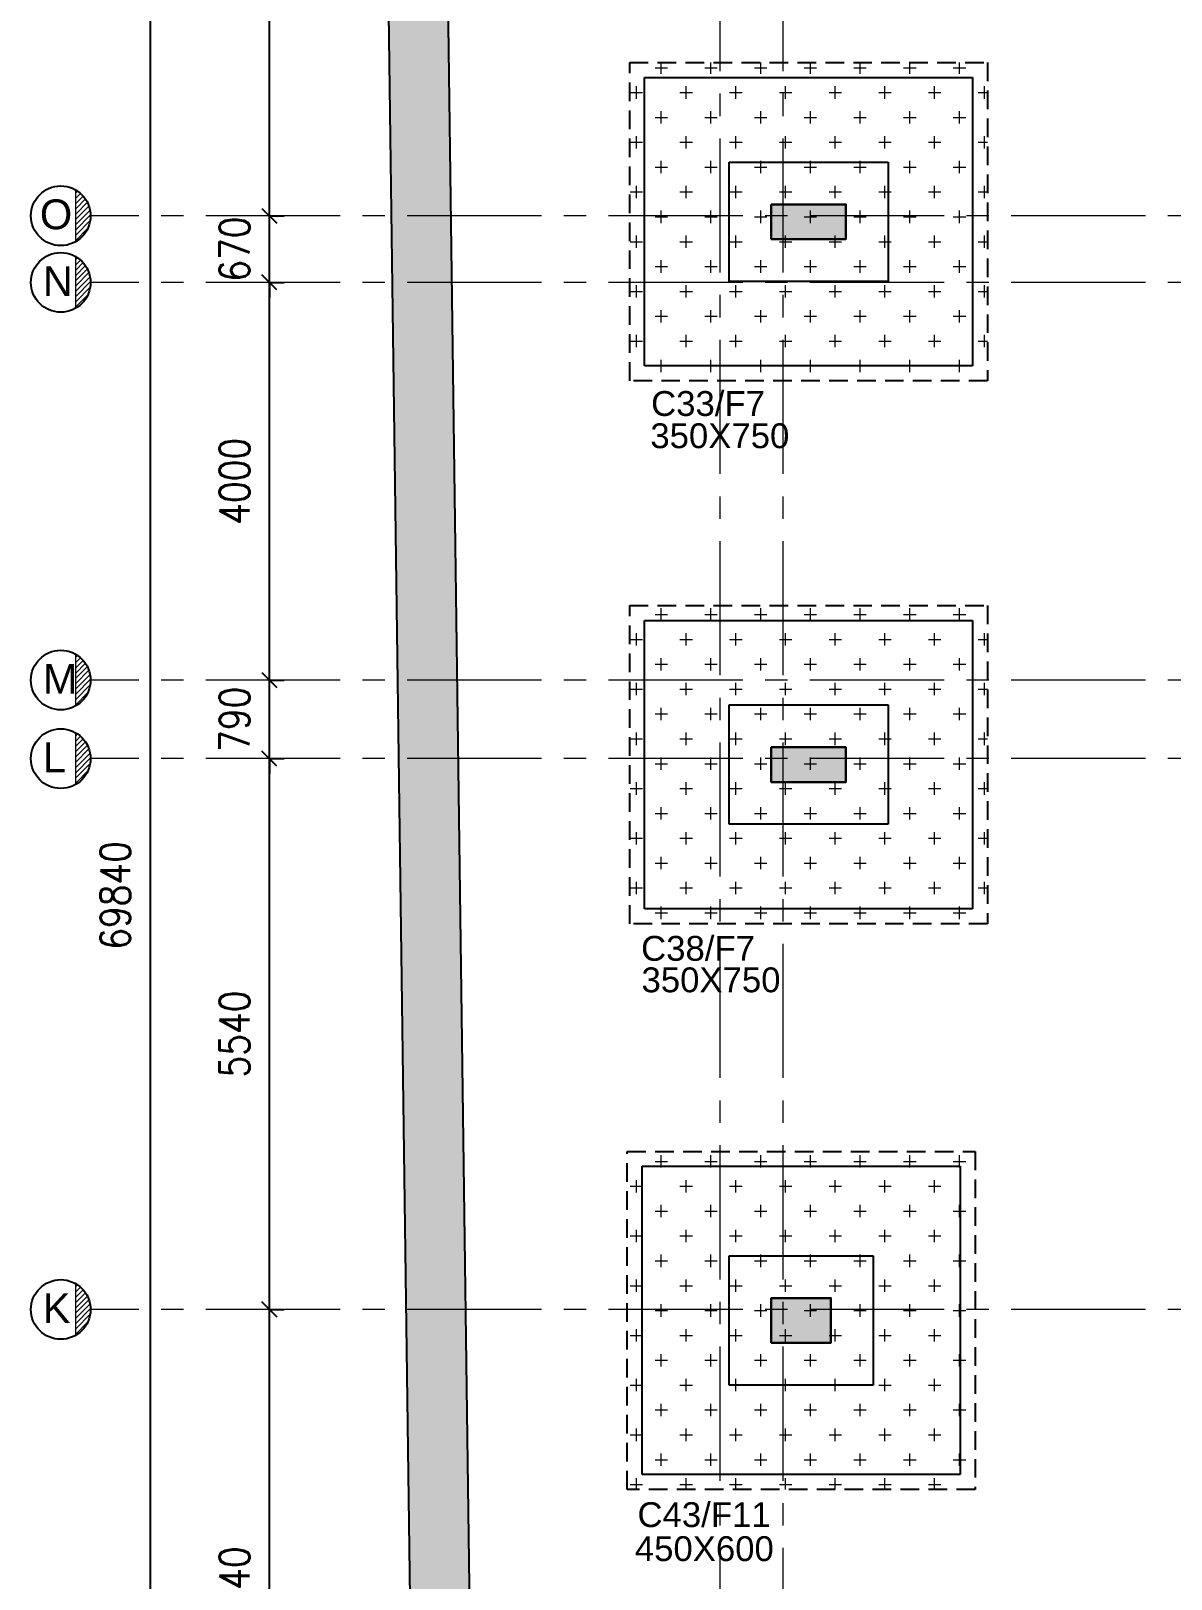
# Model space of a CAD drawing. Header units: inches. Extents: x 1472972 to 1563198, y -500444 to -382436.
# Drawn here: x 1472972 to 1484440, y -431950 to -416381 of the extents above; entities that cross this region are included whole.
import ezdxf

# ---------------------------------------------------------------- set-up
doc = ezdxf.new("R2010")
doc.units = ezdxf.units.IN
doc.header["$MEASUREMENT"] = 0
for name, pattern in [('( Hidden )', [0.375, 0.25, -0.125]), ('CONTINOUS', [0]), ('HIDDEN', [0.375, 0.25, -0.125]), ('SKY CITY 100MT BASEMENT AND HP COLUMN GRID$0$CENTER2', [1.125, 0.75, -0.125, 0.125, -0.125])]:
    doc.linetypes.add(name, pattern=pattern)
for name, color, linetype in [('CEN LINE DIM', 7, 'Continuous'), ('S- COL. UP TO BAS', 6, 'Continuous'), ('S-COL. UP TO BAS. HATCH', 6, 'Continuous'), ('S-COLUMN NO', 7, 'Continuous'), ('S-COLUMN SIZE', 12, 'Continuous'), ('S-DIAPHRAGM WALL', 1, 'Continuous'), ('S-FOOTING', 4, 'Continuous'), ('S-PCC', 7, 'HIDDEN'), ('TEXT', 7, 'Continuous')]:
    doc.layers.add(name, color=color, linetype=linetype)
doc.layers.add('HATCH', color=7, linetype='Continuous', lineweight=18)
doc.layers.add('SKY CITY 100MT BASEMENT AND HP COLUMN GRID$0$cen-line', color=8, linetype='SKY CITY 100MT BASEMENT AND HP COLUMN GRID$0$CENTER2', lineweight=0)
doc.styles.add('ARIAL', font='arial.ttf')
doc.styles.add('Dinesh', font='arial.ttf')
doc.styles.add('RS', font='romans.shx', dxfattribs={"width": 0.85})
doc.dimstyles.new('DINESH', dxfattribs={"dimtxt": 180, "dimasz": 75, "dimexe": 0.15, "dimexo": 0.2, "dimgap": 25, "dimtad": 1, "dimzin": 0, "dimdsep": 46, "dimtxsty": 'Dinesh', "dimblk": 'ARCHTICK', "dimcen": 0.09, "dimclrd": 256, "dimclre": 256, "dimclrt": 256, "dimadec": 0, "dimazin": 0, "dimtm": 1e-09, "dimtfac": 1, "dimtix": 1, "dimtmove": 1, "dimatfit": 3, "dimldrblk": 'ARCHTICK', "dimfxl": 0.2, "dimfxlon": 1, "dimtolj": 1, "dimtzin": 0, "dimlwd": -1, "dimlwe": -1, "dimarcsym": 1})

# ---------------------------------------------------------------- blocks, each defined once
blk = doc.blocks.new('_Oblique')
at = {"color": 0, "linetype": 'ByBlock', "lineweight": -2}
blk.add_line((-0.5, -0.5), (0.5, 0.5), dxfattribs=at)
blk = doc.blocks.new('*D129')
at = {"layer": 'CEN LINE DIM', "transparency": 16777216}
for p, q in [((1475370, -434930), (1475370, -429189)), ((1475370, -429239), (1475520, -429239)), ((1475370, -434880), (1475520, -434880))]:
    blk.add_line(p, q, dxfattribs=at)
at = {"layer": 'Defpoints', "color": 0, "transparency": 16777216}
for p in [(1475370, -429239), (1475370, -429239), (1475370, -434880)]:
    blk.add_point(p, dxfattribs=at)
at = {"layer": 'CEN LINE DIM', "transparency": 16777216, "xscale": 150, "yscale": 150, "zscale": 150}
for p, rotation in [((1475370, -429239), 90), ((1475370, -434880), 270)]:
    blk.add_blockref('_Oblique', p, dxfattribs=dict(at, rotation=rotation))
at = {"layer": 'CEN LINE DIM', "transparency": 16777216, "insert": (1475020, -432059), "char_height": 300, "attachment_point": 5, "rotation": 90, "style": 'RS'}
blk.add_mtext('\\A1;5640', dxfattribs=at)
blk = doc.blocks.new('_ArchTick')
at = {"color": 0, "const_width": 0.15}
blk.add_lwpolyline([(-0.5, -0.5), (0.5, 0.5)], dxfattribs=at)
blk = doc.blocks.new('*D130')
at = {"layer": 'CEN LINE DIM', "transparency": 16777216}
for p, q in [((1475370, -429289), (1475370, -423649)), ((1475370, -423699), (1475520, -423699)), ((1475370, -429239), (1475520, -429239))]:
    blk.add_line(p, q, dxfattribs=at)
at = {"layer": 'Defpoints', "color": 0, "transparency": 16777216}
for p in [(1475370, -423699), (1475370, -423699), (1475370, -429239)]:
    blk.add_point(p, dxfattribs=at)
at = {"layer": 'CEN LINE DIM', "transparency": 16777216, "xscale": 150, "yscale": 150, "zscale": 150}
for p, rotation in [((1475370, -423699), 90), ((1475370, -429239), 270)]:
    blk.add_blockref('_Oblique', p, dxfattribs=dict(at, rotation=rotation))
at = {"layer": 'CEN LINE DIM', "transparency": 16777216, "insert": (1475020, -426469), "char_height": 300, "attachment_point": 5, "rotation": 90, "style": 'RS'}
blk.add_mtext('\\A1;5540', dxfattribs=at)
blk = doc.blocks.new('*D91')
at = {"layer": 'CEN LINE DIM', "transparency": 16777216}
for p, q in [((1475370, -422909), (1475370, -422759)), ((1475370, -422909), (1475520, -422909)), ((1475370, -423699), (1475370, -422909)), ((1475370, -423699), (1475520, -423699)), ((1475370, -423699), (1475370, -423849))]:
    blk.add_line(p, q, dxfattribs=at)
at = {"layer": 'Defpoints', "color": 0, "transparency": 16777216}
for p in [(1475370, -422909), (1475370, -422909), (1475370, -423699)]:
    blk.add_point(p, dxfattribs=at)
at = {"layer": 'CEN LINE DIM', "transparency": 16777216, "xscale": 150, "yscale": 150, "zscale": 150}
for p, rotation in [((1475370, -422909), 270), ((1475370, -423699), 90)]:
    blk.add_blockref('_Oblique', p, dxfattribs=dict(at, rotation=rotation))
at = {"layer": 'CEN LINE DIM', "transparency": 16777216, "insert": (1475020, -423304), "char_height": 300, "attachment_point": 5, "rotation": 90, "style": 'RS'}
blk.add_mtext('\\A1;790', dxfattribs=at)
blk = doc.blocks.new('*D92')
at = {"layer": 'CEN LINE DIM', "transparency": 16777216}
for p, q in [((1475370, -422959), (1475370, -418860)), ((1475370, -418910), (1475520, -418910)), ((1475370, -422909), (1475520, -422909))]:
    blk.add_line(p, q, dxfattribs=at)
at = {"layer": 'Defpoints', "color": 0, "transparency": 16777216}
for p in [(1475370, -418910), (1475370, -418910), (1475370, -422909)]:
    blk.add_point(p, dxfattribs=at)
at = {"layer": 'CEN LINE DIM', "transparency": 16777216, "xscale": 150, "yscale": 150, "zscale": 150}
for p, rotation in [((1475370, -418910), 90), ((1475370, -422909), 270)]:
    blk.add_blockref('_Oblique', p, dxfattribs=dict(at, rotation=rotation))
at = {"layer": 'CEN LINE DIM', "transparency": 16777216, "insert": (1475020, -420910), "char_height": 300, "attachment_point": 5, "rotation": 90, "style": 'RS'}
blk.add_mtext('\\A1;4000', dxfattribs=at)
blk = doc.blocks.new('*D93')
at = {"layer": 'CEN LINE DIM', "transparency": 16777216}
for p, q in [((1475370, -418240), (1475370, -418090)), ((1475370, -418240), (1475520, -418240)), ((1475370, -418910), (1475370, -418240)), ((1475370, -418910), (1475520, -418910)), ((1475370, -418910), (1475370, -419060))]:
    blk.add_line(p, q, dxfattribs=at)
at = {"layer": 'Defpoints', "color": 0, "transparency": 16777216}
for p in [(1475370, -418240), (1475370, -418240), (1475370, -418910)]:
    blk.add_point(p, dxfattribs=at)
at = {"layer": 'CEN LINE DIM', "transparency": 16777216, "xscale": 150, "yscale": 150, "zscale": 150}
for p, rotation in [((1475370, -418240), 270), ((1475370, -418910), 90)]:
    blk.add_blockref('_Oblique', p, dxfattribs=dict(at, rotation=rotation))
at = {"layer": 'CEN LINE DIM', "transparency": 16777216, "insert": (1475020, -418575), "char_height": 300, "attachment_point": 5, "rotation": 90, "style": 'RS'}
blk.add_mtext('\\A1;670', dxfattribs=at)
blk = doc.blocks.new('*D94')
at = {"layer": 'CEN LINE DIM', "transparency": 16777216}
for p, q in [((1475370, -418290), (1475370, -412530)), ((1475370, -412580), (1475520, -412580)), ((1475370, -418240), (1475520, -418240))]:
    blk.add_line(p, q, dxfattribs=at)
at = {"layer": 'Defpoints', "color": 0, "transparency": 16777216}
for p in [(1475370, -412580), (1475370, -412580), (1475370, -418240)]:
    blk.add_point(p, dxfattribs=at)
at = {"layer": 'CEN LINE DIM', "transparency": 16777216, "xscale": 150, "yscale": 150, "zscale": 150}
for p, rotation in [((1475370, -412580), 90), ((1475370, -418240), 270)]:
    blk.add_blockref('_Oblique', p, dxfattribs=dict(at, rotation=rotation))
at = {"layer": 'CEN LINE DIM', "transparency": 16777216, "insert": (1475020, -415410), "char_height": 300, "attachment_point": 5, "rotation": 90, "style": 'RS'}
blk.add_mtext('\\A1;5660', dxfattribs=at)
blk = doc.blocks.new('*D119')
at = {"layer": 'CEN LINE DIM', "transparency": 16777216}
for p, q in [((1474170, -388910), (1474170, -458850)), ((1474170, -388960), (1474020, -388960)), ((1474170, -458800), (1474020, -458800))]:
    blk.add_line(p, q, dxfattribs=at)
at = {"layer": 'Defpoints', "color": 0, "transparency": 16777216}
for p in [(1477272, -388960), (1474170, -458800), (1476401, -458800)]:
    blk.add_point(p, dxfattribs=at)
at = {"layer": 'CEN LINE DIM', "transparency": 16777216, "xscale": 150, "yscale": 150, "zscale": 150}
for p, rotation in [((1474170, -388960), 90), ((1474170, -458800), 270)]:
    blk.add_blockref('_Oblique', p, dxfattribs=dict(at, rotation=rotation))
at = {"layer": 'CEN LINE DIM', "transparency": 16777216, "insert": (1473820, -425075), "char_height": 300, "attachment_point": 5, "rotation": 90, "style": 'RS'}
blk.add_mtext('\\A1;69840', dxfattribs=at)

msp = doc.modelspace()

# ---------------------------------------------------------------- hatches: boundary and pattern name
at = {"layer": 'HATCH'}
h = msp.add_hatch(dxfattribs=at)
h.set_pattern_fill('ANSI31', color=30, scale=300)
h.set_pattern_definition([(45, (-167450.97, 40429.455), (-26.5165043, 26.5165043), [])])
h.paths.add_polyline_path([(1473421.7, -417979.8), (1473421.7, -418499.4, 0.2679492), (1473571.7, -418239.6, 0.2679492)])
h = msp.add_hatch(dxfattribs=at)
h.set_pattern_fill('ANSI31', color=30, scale=300)
h.set_pattern_definition([(45, (-167450.97, 39759.455), (-26.5165043, 26.5165043), [])])
h.paths.add_polyline_path([(1473421.7, -418649.8), (1473421.7, -419169.4, 0.2679492), (1473571.7, -418909.6, 0.2679492)])
h = msp.add_hatch(dxfattribs=at)
h.set_pattern_fill('ANSI31', color=30, scale=300)
h.set_pattern_definition([(45, (-167450.97, 35759.645), (-26.5165043, 26.5165043), [])])
h.paths.add_polyline_path([(1473421.7, -422649.6), (1473421.7, -423169.2, 0.2679492), (1473571.7, -422909.4, 0.2679492)])
h = msp.add_hatch(dxfattribs=at)
h.set_pattern_fill('ANSI31', color=30, scale=300)
h.set_pattern_definition([(45, (-167450.97, 34969.645), (-26.5165043, 26.5165043), [])])
h.paths.add_polyline_path([(1473421.7, -423439.6), (1473421.7, -423959.2, 0.2679492), (1473571.7, -423699.4, 0.2679492)])
h = msp.add_hatch(dxfattribs=at)
h.set_pattern_fill('ANSI31', color=30, scale=300)
h.set_pattern_definition([(45, (-167450.97, 29429.645), (-26.5165043, 26.5165043), [])])
h.paths.add_polyline_path([(1473421.7, -428979.6), (1473421.7, -429499.2, 0.2679492), (1473571.7, -429239.4, 0.2679492)])
at = {"layer": 'S-COL. UP TO BAS. HATCH'}
h = msp.add_hatch(color=6, dxfattribs=at)
h.dxf.hatch_style = 1
h.paths.add_polyline_path([(1480419.4, -418124.6), (1480419.4, -418474.6), (1481169.4, -418474.6), (1481169.4, -418124.6)])
h = msp.add_hatch(color=6, dxfattribs=at)
h.dxf.hatch_style = 1
h.paths.add_polyline_path([(1480419.4, -423584.4), (1480419.4, -423934.4), (1481169.4, -423934.4), (1481169.4, -423584.4)])
h = msp.add_hatch(color=6, dxfattribs=at)
h.dxf.hatch_style = 1
h.paths.add_polyline_path([(1480419.4, -429574.4), (1480419.4, -429124.4), (1481019.4, -429124.4), (1481019.4, -429574.4)])
at = {"layer": 'S-DIAPHRAGM WALL', "true_color": 0x828282}
h = msp.add_hatch(color=8, dxfattribs=at)
h.dxf.hatch_style = 1
h.paths.add_polyline_path([(1476764.5, -386180.6), (1477769.1, -460913.6), (1517028.6, -460913.6), (1517028.6, -420907.7), (1519026.1, -420907.7), (1519026.1, -386180.6)], flags=16)
h.paths.add_polyline_path([(1476156.4, -385580.6), (1477177.1, -461513.6), (1517628.6, -461513.6), (1517628.6, -421507.7), (1519626.1, -421507.7), (1519626.1, -385580.6)])

# ---------------------------------------------------------------- linework, layer by layer
at = {"layer": 'HATCH', "color": 8, "linetype": 'Continuous'}
for p, q in [((1479250, -416750), (1479375, -416750)), ((1479312.5, -416812.5), (1479312.5, -416699.6)), ((1479750, -416750), (1479875, -416750)), ((1479812.5, -416812.5), (1479812.5, -416699.6)), ((1480250, -416750), (1480375, -416750)), ((1480312.5, -416812.5), (1480312.5, -416699.6)), ((1480750, -416750), (1480875, -416750)), ((1480812.5, -416812.5), (1480812.5, -416699.6)), ((1481250, -416750), (1481375, -416750)), ((1481312.5, -416812.5), (1481312.5, -416699.6)), ((1481750, -416750), (1481875, -416750)), ((1481812.5, -416812.5), (1481812.5, -416699.6)), ((1482250, -416750), (1482375, -416750)), ((1482312.5, -416812.5), (1482312.5, -416699.6)), ((1479062.5, -417062.5), (1479062.5, -416937.5)), ((1479562.5, -417062.5), (1479562.5, -416937.5)), ((1480062.5, -417062.5), (1480062.5, -416937.5)), ((1480562.5, -417062.5), (1480562.5, -416937.5)), ((1481062.5, -417062.5), (1481062.5, -416937.5)), ((1481562.5, -417062.5), (1481562.5, -416937.5)), ((1482062.5, -417062.5), (1482062.5, -416937.5)), ((1482562.5, -417062.5), (1482562.5, -416937.5)), ((1479000, -417000), (1479125, -417000)), ((1479500, -417000), (1479625, -417000)), ((1480000, -417000), (1480125, -417000)), ((1480500, -417000), (1480625, -417000)), ((1481000, -417000), (1481125, -417000)), ((1481500, -417000), (1481625, -417000)), ((1482000, -417000), (1482125, -417000)), ((1482500, -417000), (1482594.4, -417000)), ((1479250, -417250), (1479375, -417250)), ((1479312.5, -417312.5), (1479312.5, -417187.5)), ((1479750, -417250), (1479875, -417250)), ((1479812.5, -417312.5), (1479812.5, -417187.5)), ((1480250, -417250), (1480375, -417250)), ((1480312.5, -417312.5), (1480312.5, -417187.5)), ((1480750, -417250), (1480875, -417250)), ((1480812.5, -417312.5), (1480812.5, -417187.5)), ((1481250, -417250), (1481375, -417250)), ((1481312.5, -417312.5), (1481312.5, -417187.5)), ((1481750, -417250), (1481875, -417250)), ((1481812.5, -417312.5), (1481812.5, -417187.5)), ((1482250, -417250), (1482375, -417250)), ((1482312.5, -417312.5), (1482312.5, -417187.5)), ((1479000, -417500), (1479125, -417500)), ((1479062.5, -417562.5), (1479062.5, -417437.5)), ((1479500, -417500), (1479625, -417500)), ((1479562.5, -417562.5), (1479562.5, -417437.5)), ((1480000, -417500), (1480125, -417500)), ((1480062.5, -417562.5), (1480062.5, -417437.5)), ((1480500, -417500), (1480625, -417500)), ((1480562.5, -417562.5), (1480562.5, -417437.5)), ((1481000, -417500), (1481125, -417500)), ((1481062.5, -417562.5), (1481062.5, -417437.5)), ((1481500, -417500), (1481625, -417500)), ((1481562.5, -417562.5), (1481562.5, -417437.5)), ((1482000, -417500), (1482125, -417500)), ((1482062.5, -417562.5), (1482062.5, -417437.5)), ((1482500, -417500), (1482594.4, -417500)), ((1482562.5, -417562.5), (1482562.5, -417437.5)), ((1479312.5, -417812.5), (1479312.5, -417687.5)), ((1479812.5, -417812.5), (1479812.5, -417687.5)), ((1480312.5, -417812.5), (1480312.5, -417687.5)), ((1480812.5, -417812.5), (1480812.5, -417687.5)), ((1481312.5, -417812.5), (1481312.5, -417687.5)), ((1481812.5, -417812.5), (1481812.5, -417687.5)), ((1482312.5, -417812.5), (1482312.5, -417687.5)), ((1479250, -417750), (1479375, -417750)), ((1479750, -417750), (1479875, -417750)), ((1480250, -417750), (1480375, -417750)), ((1480750, -417750), (1480875, -417750)), ((1481250, -417750), (1481375, -417750)), ((1481750, -417750), (1481875, -417750)), ((1482250, -417750), (1482375, -417750)), ((1479000, -418000), (1479125, -418000)), ((1479062.5, -418062.5), (1479062.5, -417937.5)), ((1479500, -418000), (1479625, -418000)), ((1479562.5, -418062.5), (1479562.5, -417937.5)), ((1480000, -418000), (1480125, -418000)), ((1480062.5, -418062.5), (1480062.5, -417937.5)), ((1480500, -418000), (1480625, -418000)), ((1480562.5, -418062.5), (1480562.5, -417937.5)), ((1481000, -418000), (1481125, -418000)), ((1481062.5, -418062.5), (1481062.5, -417937.5)), ((1481500, -418000), (1481625, -418000)), ((1481562.5, -418062.5), (1481562.5, -417937.5)), ((1482000, -418000), (1482125, -418000)), ((1482062.5, -418062.5), (1482062.5, -417937.5)), ((1482500, -418000), (1482594.4, -418000)), ((1482562.5, -418062.5), (1482562.5, -417937.5)), ((1479312.5, -418312.5), (1479312.5, -418187.5)), ((1479812.5, -418312.5), (1479812.5, -418187.5)), ((1480312.5, -418312.5), (1480312.5, -418187.5)), ((1480812.5, -418312.5), (1480812.5, -418187.5)), ((1481312.5, -418312.5), (1481312.5, -418187.5)), ((1481812.5, -418312.5), (1481812.5, -418187.5)), ((1482312.5, -418312.5), (1482312.5, -418187.5)), ((1479250, -418250), (1479375, -418250)), ((1479750, -418250), (1479875, -418250)), ((1480250, -418250), (1480375, -418250)), ((1480750, -418250), (1480875, -418250)), ((1481250, -418250), (1481375, -418250)), ((1481750, -418250), (1481875, -418250)), ((1482250, -418250), (1482375, -418250)), ((1479000, -418500), (1479125, -418500)), ((1479062.5, -418562.5), (1479062.5, -418437.5)), ((1479500, -418500), (1479625, -418500)), ((1479562.5, -418562.5), (1479562.5, -418437.5)), ((1480000, -418500), (1480125, -418500)), ((1480062.5, -418562.5), (1480062.5, -418437.5)), ((1480500, -418500), (1480625, -418500)), ((1480562.5, -418562.5), (1480562.5, -418437.5)), ((1481000, -418500), (1481125, -418500)), ((1481062.5, -418562.5), (1481062.5, -418437.5)), ((1481500, -418500), (1481625, -418500)), ((1481562.5, -418562.5), (1481562.5, -418437.5)), ((1482000, -418500), (1482125, -418500)), ((1482062.5, -418562.5), (1482062.5, -418437.5)), ((1482500, -418500), (1482594.4, -418500)), ((1482562.5, -418562.5), (1482562.5, -418437.5)), ((1479250, -418750), (1479375, -418750)), ((1479312.5, -418812.5), (1479312.5, -418687.5)), ((1479750, -418750), (1479875, -418750)), ((1479812.5, -418812.5), (1479812.5, -418687.5)), ((1480250, -418750), (1480375, -418750)), ((1480312.5, -418812.5), (1480312.5, -418687.5)), ((1480750, -418750), (1480875, -418750)), ((1480812.5, -418812.5), (1480812.5, -418687.5)), ((1481250, -418750), (1481375, -418750)), ((1481312.5, -418812.5), (1481312.5, -418687.5)), ((1481750, -418750), (1481875, -418750)), ((1481812.5, -418812.5), (1481812.5, -418687.5)), ((1482250, -418750), (1482375, -418750)), ((1482312.5, -418812.5), (1482312.5, -418687.5)), ((1479062.5, -419062.5), (1479062.5, -418937.5)), ((1479562.5, -419062.5), (1479562.5, -418937.5)), ((1480062.5, -419062.5), (1480062.5, -418937.5)), ((1480562.5, -419062.5), (1480562.5, -418937.5)), ((1481062.5, -419062.5), (1481062.5, -418937.5)), ((1481562.5, -419062.5), (1481562.5, -418937.5)), ((1482062.5, -419062.5), (1482062.5, -418937.5)), ((1482562.5, -419062.5), (1482562.5, -418937.5)), ((1479000, -419000), (1479125, -419000)), ((1479500, -419000), (1479625, -419000)), ((1480000, -419000), (1480125, -419000)), ((1480500, -419000), (1480625, -419000)), ((1481000, -419000), (1481125, -419000)), ((1481500, -419000), (1481625, -419000)), ((1482000, -419000), (1482125, -419000)), ((1482500, -419000), (1482594.4, -419000)), ((1479250, -419250), (1479375, -419250)), ((1479312.5, -419312.5), (1479312.5, -419187.5)), ((1479750, -419250), (1479875, -419250)), ((1479812.5, -419312.5), (1479812.5, -419187.5)), ((1480250, -419250), (1480375, -419250)), ((1480312.5, -419312.5), (1480312.5, -419187.5)), ((1480750, -419250), (1480875, -419250)), ((1480812.5, -419312.5), (1480812.5, -419187.5)), ((1481250, -419250), (1481375, -419250)), ((1481312.5, -419312.5), (1481312.5, -419187.5)), ((1481750, -419250), (1481875, -419250)), ((1481812.5, -419312.5), (1481812.5, -419187.5)), ((1482250, -419250), (1482375, -419250)), ((1482312.5, -419312.5), (1482312.5, -419187.5)), ((1479062.5, -419562.5), (1479062.5, -419437.5)), ((1479562.5, -419562.5), (1479562.5, -419437.5)), ((1480062.5, -419562.5), (1480062.5, -419437.5)), ((1480562.5, -419562.5), (1480562.5, -419437.5)), ((1481062.5, -419562.5), (1481062.5, -419437.5)), ((1481562.5, -419562.5), (1481562.5, -419437.5)), ((1482062.5, -419562.5), (1482062.5, -419437.5)), ((1482562.5, -419562.5), (1482562.5, -419437.5)), ((1479000, -419500), (1479125, -419500)), ((1479500, -419500), (1479625, -419500)), ((1480000, -419500), (1480125, -419500)), ((1480500, -419500), (1480625, -419500)), ((1481000, -419500), (1481125, -419500)), ((1481500, -419500), (1481625, -419500)), ((1482000, -419500), (1482125, -419500)), ((1482500, -419500), (1482594.4, -419500)), ((1479250, -419750), (1479375, -419750)), ((1479312.5, -419812.5), (1479312.5, -419687.5)), ((1479750, -419750), (1479875, -419750)), ((1479812.5, -419812.5), (1479812.5, -419687.5)), ((1480250, -419750), (1480375, -419750)), ((1480312.5, -419812.5), (1480312.5, -419687.5)), ((1480750, -419750), (1480875, -419750)), ((1480812.5, -419812.5), (1480812.5, -419687.5)), ((1481250, -419750), (1481375, -419750)), ((1481312.5, -419812.5), (1481312.5, -419687.5)), ((1481750, -419750), (1481875, -419750)), ((1481812.5, -419812.5), (1481812.5, -419687.5)), ((1482250, -419750), (1482375, -419750)), ((1482312.5, -419812.5), (1482312.5, -419687.5)), ((1479312.5, -422312.5), (1479312.5, -422187.5)), ((1479812.5, -422312.5), (1479812.5, -422187.5)), ((1480312.5, -422312.5), (1480312.5, -422187.5)), ((1480812.5, -422312.5), (1480812.5, -422187.5)), ((1481312.5, -422312.5), (1481312.5, -422187.5)), ((1481812.5, -422312.5), (1481812.5, -422187.5)), ((1482312.5, -422312.5), (1482312.5, -422187.5)), ((1479250, -422250), (1479375, -422250)), ((1479750, -422250), (1479875, -422250)), ((1480250, -422250), (1480375, -422250)), ((1480750, -422250), (1480875, -422250)), ((1481250, -422250), (1481375, -422250)), ((1481750, -422250), (1481875, -422250)), ((1482250, -422250), (1482375, -422250)), ((1479000, -422500), (1479125, -422500)), ((1479062.5, -422562.5), (1479062.5, -422437.5)), ((1479500, -422500), (1479625, -422500)), ((1479562.5, -422562.5), (1479562.5, -422437.5)), ((1480000, -422500), (1480125, -422500)), ((1480062.5, -422562.5), (1480062.5, -422437.5)), ((1480500, -422500), (1480625, -422500)), ((1480562.5, -422562.5), (1480562.5, -422437.5)), ((1481000, -422500), (1481125, -422500)), ((1481062.5, -422562.5), (1481062.5, -422437.5)), ((1481500, -422500), (1481625, -422500)), ((1481562.5, -422562.5), (1481562.5, -422437.5)), ((1482000, -422500), (1482125, -422500)), ((1482062.5, -422562.5), (1482062.5, -422437.5)), ((1482500, -422500), (1482594.4, -422500)), ((1482562.5, -422562.5), (1482562.5, -422437.5)), ((1479312.5, -422812.5), (1479312.5, -422687.5)), ((1479812.5, -422812.5), (1479812.5, -422687.5)), ((1480312.5, -422812.5), (1480312.5, -422687.5)), ((1480812.5, -422812.5), (1480812.5, -422687.5)), ((1481312.5, -422812.5), (1481312.5, -422687.5)), ((1481812.5, -422812.5), (1481812.5, -422687.5)), ((1482312.5, -422812.5), (1482312.5, -422687.5)), ((1479250, -422750), (1479375, -422750)), ((1479750, -422750), (1479875, -422750)), ((1480250, -422750), (1480375, -422750)), ((1480750, -422750), (1480875, -422750)), ((1481250, -422750), (1481375, -422750)), ((1481750, -422750), (1481875, -422750)), ((1482250, -422750), (1482375, -422750)), ((1479000, -423000), (1479125, -423000)), ((1479062.5, -423062.5), (1479062.5, -422937.5)), ((1479500, -423000), (1479625, -423000)), ((1479562.5, -423062.5), (1479562.5, -422937.5)), ((1480000, -423000), (1480125, -423000)), ((1480062.5, -423062.5), (1480062.5, -422937.5)), ((1480500, -423000), (1480625, -423000)), ((1480562.5, -423062.5), (1480562.5, -422937.5)), ((1481000, -423000), (1481125, -423000)), ((1481062.5, -423062.5), (1481062.5, -422937.5)), ((1481500, -423000), (1481625, -423000)), ((1481562.5, -423062.5), (1481562.5, -422937.5)), ((1482000, -423000), (1482125, -423000)), ((1482062.5, -423062.5), (1482062.5, -422937.5)), ((1482500, -423000), (1482594.4, -423000)), ((1482562.5, -423062.5), (1482562.5, -422937.5)), ((1479250, -423250), (1479375, -423250)), ((1479312.5, -423312.5), (1479312.5, -423187.5)), ((1479750, -423250), (1479875, -423250)), ((1479812.5, -423312.5), (1479812.5, -423187.5)), ((1480250, -423250), (1480375, -423250)), ((1480312.5, -423312.5), (1480312.5, -423187.5)), ((1480750, -423250), (1480875, -423250)), ((1480812.5, -423312.5), (1480812.5, -423187.5)), ((1481250, -423250), (1481375, -423250)), ((1481312.5, -423312.5), (1481312.5, -423187.5)), ((1481750, -423250), (1481875, -423250)), ((1481812.5, -423312.5), (1481812.5, -423187.5)), ((1482250, -423250), (1482375, -423250)), ((1482312.5, -423312.5), (1482312.5, -423187.5)), ((1479062.5, -423562.5), (1479062.5, -423437.5)), ((1479562.5, -423562.5), (1479562.5, -423437.5)), ((1480062.5, -423562.5), (1480062.5, -423437.5)), ((1480562.5, -423562.5), (1480562.5, -423437.5)), ((1481062.5, -423562.5), (1481062.5, -423437.5)), ((1481562.5, -423562.5), (1481562.5, -423437.5)), ((1482062.5, -423562.5), (1482062.5, -423437.5)), ((1482562.5, -423562.5), (1482562.5, -423437.5)), ((1479000, -423500), (1479125, -423500)), ((1479500, -423500), (1479625, -423500)), ((1480000, -423500), (1480125, -423500)), ((1480500, -423500), (1480625, -423500)), ((1481000, -423500), (1481125, -423500)), ((1481500, -423500), (1481625, -423500)), ((1482000, -423500), (1482125, -423500)), ((1482500, -423500), (1482594.4, -423500)), ((1479250, -423750), (1479375, -423750)), ((1479312.5, -423812.5), (1479312.5, -423687.5)), ((1479750, -423750), (1479875, -423750)), ((1479812.5, -423812.5), (1479812.5, -423687.5)), ((1480250, -423750), (1480375, -423750)), ((1480312.5, -423812.5), (1480312.5, -423687.5)), ((1480750, -423750), (1480875, -423750)), ((1480812.5, -423812.5), (1480812.5, -423687.5)), ((1481250, -423750), (1481375, -423750)), ((1481312.5, -423812.5), (1481312.5, -423687.5)), ((1481750, -423750), (1481875, -423750)), ((1481812.5, -423812.5), (1481812.5, -423687.5)), ((1482250, -423750), (1482375, -423750)), ((1482312.5, -423812.5), (1482312.5, -423687.5)), ((1479062.5, -424062.5), (1479062.5, -423937.5)), ((1479562.5, -424062.5), (1479562.5, -423937.5)), ((1480062.5, -424062.5), (1480062.5, -423937.5)), ((1480562.5, -424062.5), (1480562.5, -423937.5)), ((1481062.5, -424062.5), (1481062.5, -423937.5)), ((1481562.5, -424062.5), (1481562.5, -423937.5)), ((1482062.5, -424062.5), (1482062.5, -423937.5)), ((1482562.5, -424062.5), (1482562.5, -423937.5)), ((1479000, -424000), (1479125, -424000)), ((1479500, -424000), (1479625, -424000)), ((1480000, -424000), (1480125, -424000)), ((1480500, -424000), (1480625, -424000)), ((1481000, -424000), (1481125, -424000)), ((1481500, -424000), (1481625, -424000)), ((1482000, -424000), (1482125, -424000)), ((1482500, -424000), (1482594.4, -424000)), ((1479250, -424250), (1479375, -424250)), ((1479312.5, -424312.5), (1479312.5, -424187.5)), ((1479750, -424250), (1479875, -424250)), ((1479812.5, -424312.5), (1479812.5, -424187.5)), ((1480250, -424250), (1480375, -424250)), ((1480312.5, -424312.5), (1480312.5, -424187.5)), ((1480750, -424250), (1480875, -424250)), ((1480812.5, -424312.5), (1480812.5, -424187.5)), ((1481250, -424250), (1481375, -424250)), ((1481312.5, -424312.5), (1481312.5, -424187.5)), ((1481750, -424250), (1481875, -424250)), ((1481812.5, -424312.5), (1481812.5, -424187.5)), ((1482250, -424250), (1482375, -424250)), ((1482312.5, -424312.5), (1482312.5, -424187.5)), ((1479000, -424500), (1479125, -424500)), ((1479062.5, -424562.5), (1479062.5, -424437.5)), ((1479500, -424500), (1479625, -424500)), ((1479562.5, -424562.5), (1479562.5, -424437.5)), ((1480000, -424500), (1480125, -424500)), ((1480062.5, -424562.5), (1480062.5, -424437.5)), ((1480500, -424500), (1480625, -424500)), ((1480562.5, -424562.5), (1480562.5, -424437.5)), ((1481000, -424500), (1481125, -424500)), ((1481062.5, -424562.5), (1481062.5, -424437.5)), ((1481500, -424500), (1481625, -424500)), ((1481562.5, -424562.5), (1481562.5, -424437.5)), ((1482000, -424500), (1482125, -424500)), ((1482062.5, -424562.5), (1482062.5, -424437.5)), ((1482500, -424500), (1482594.4, -424500)), ((1482562.5, -424562.5), (1482562.5, -424437.5)), ((1479312.5, -424812.5), (1479312.5, -424687.5)), ((1479812.5, -424812.5), (1479812.5, -424687.5)), ((1480312.5, -424812.5), (1480312.5, -424687.5)), ((1480812.5, -424812.5), (1480812.5, -424687.5)), ((1481312.5, -424812.5), (1481312.5, -424687.5)), ((1481812.5, -424812.5), (1481812.5, -424687.5)), ((1482312.5, -424812.5), (1482312.5, -424687.5)), ((1479250, -424750), (1479375, -424750)), ((1479750, -424750), (1479875, -424750)), ((1480250, -424750), (1480375, -424750)), ((1480750, -424750), (1480875, -424750)), ((1481250, -424750), (1481375, -424750)), ((1481750, -424750), (1481875, -424750)), ((1482250, -424750), (1482375, -424750)), ((1479000, -425000), (1479125, -425000)), ((1479062.5, -425062.5), (1479062.5, -424937.5)), ((1479500, -425000), (1479625, -425000)), ((1479562.5, -425062.5), (1479562.5, -424937.5)), ((1480000, -425000), (1480125, -425000)), ((1480062.5, -425062.5), (1480062.5, -424937.5)), ((1480500, -425000), (1480625, -425000)), ((1480562.5, -425062.5), (1480562.5, -424937.5)), ((1481000, -425000), (1481125, -425000)), ((1481062.5, -425062.5), (1481062.5, -424937.5)), ((1481500, -425000), (1481625, -425000)), ((1481562.5, -425062.5), (1481562.5, -424937.5)), ((1482000, -425000), (1482125, -425000)), ((1482062.5, -425062.5), (1482062.5, -424937.5)), ((1482500, -425000), (1482594.4, -425000)), ((1482562.5, -425062.5), (1482562.5, -424937.5)), ((1479312.5, -425312.5), (1479312.5, -425187.5)), ((1479812.5, -425312.5), (1479812.5, -425187.5)), ((1480312.5, -425312.5), (1480312.5, -425187.5)), ((1480812.5, -425312.5), (1480812.5, -425187.5)), ((1481312.5, -425312.5), (1481312.5, -425187.5)), ((1481812.5, -425312.5), (1481812.5, -425187.5)), ((1482312.5, -425312.5), (1482312.5, -425187.5)), ((1479250, -425250), (1479375, -425250)), ((1479750, -425250), (1479875, -425250)), ((1480250, -425250), (1480375, -425250)), ((1480750, -425250), (1480875, -425250)), ((1481250, -425250), (1481375, -425250)), ((1481750, -425250), (1481875, -425250)), ((1482250, -425250), (1482375, -425250)), ((1479312.5, -427812.5), (1479312.5, -427687.5)), ((1479812.5, -427812.5), (1479812.5, -427687.5)), ((1480312.5, -427812.5), (1480312.5, -427687.5)), ((1480812.5, -427812.5), (1480812.5, -427687.5)), ((1481312.5, -427812.5), (1481312.5, -427687.5)), ((1481812.5, -427812.5), (1481812.5, -427687.5)), ((1482312.5, -427812.5), (1482312.5, -427687.5)), ((1479250, -427750), (1479375, -427750)), ((1479750, -427750), (1479875, -427750)), ((1480250, -427750), (1480375, -427750)), ((1480750, -427750), (1480875, -427750)), ((1481250, -427750), (1481375, -427750)), ((1481750, -427750), (1481875, -427750)), ((1482250, -427750), (1482375, -427750)), ((1479000, -428000), (1479125, -428000)), ((1479062.5, -428062.5), (1479062.5, -427937.5)), ((1479500, -428000), (1479625, -428000)), ((1479562.5, -428062.5), (1479562.5, -427937.5)), ((1480000, -428000), (1480125, -428000)), ((1480062.5, -428062.5), (1480062.5, -427937.5)), ((1480500, -428000), (1480625, -428000)), ((1480562.5, -428062.5), (1480562.5, -427937.5)), ((1481000, -428000), (1481125, -428000)), ((1481062.5, -428062.5), (1481062.5, -427937.5)), ((1481500, -428000), (1481625, -428000)), ((1481562.5, -428062.5), (1481562.5, -427937.5)), ((1482000, -428000), (1482125, -428000)), ((1482062.5, -428062.5), (1482062.5, -427937.5)), ((1479250, -428250), (1479375, -428250)), ((1479312.5, -428312.5), (1479312.5, -428187.5)), ((1479750, -428250), (1479875, -428250)), ((1479812.5, -428312.5), (1479812.5, -428187.5)), ((1480250, -428250), (1480375, -428250)), ((1480312.5, -428312.5), (1480312.5, -428187.5)), ((1480750, -428250), (1480875, -428250)), ((1480812.5, -428312.5), (1480812.5, -428187.5)), ((1481250, -428250), (1481375, -428250)), ((1481312.5, -428312.5), (1481312.5, -428187.5)), ((1481750, -428250), (1481875, -428250)), ((1481812.5, -428312.5), (1481812.5, -428187.5)), ((1482250, -428250), (1482375, -428250)), ((1482312.5, -428312.5), (1482312.5, -428187.5)), ((1479062.5, -428562.5), (1479062.5, -428437.5)), ((1479562.5, -428562.5), (1479562.5, -428437.5)), ((1480062.5, -428562.5), (1480062.5, -428437.5)), ((1480562.5, -428562.5), (1480562.5, -428437.5)), ((1481062.5, -428562.5), (1481062.5, -428437.5)), ((1481562.5, -428562.5), (1481562.5, -428437.5)), ((1482062.5, -428562.5), (1482062.5, -428437.5)), ((1479000, -428500), (1479125, -428500)), ((1479500, -428500), (1479625, -428500)), ((1480000, -428500), (1480125, -428500)), ((1480500, -428500), (1480625, -428500)), ((1481000, -428500), (1481125, -428500)), ((1481500, -428500), (1481625, -428500)), ((1482000, -428500), (1482125, -428500)), ((1479250, -428750), (1479375, -428750)), ((1479312.5, -428812.5), (1479312.5, -428687.5)), ((1479750, -428750), (1479875, -428750)), ((1479812.5, -428812.5), (1479812.5, -428687.5)), ((1480250, -428750), (1480375, -428750)), ((1480312.5, -428812.5), (1480312.5, -428687.5)), ((1480750, -428750), (1480875, -428750)), ((1480812.5, -428812.5), (1480812.5, -428687.5)), ((1481250, -428750), (1481375, -428750)), ((1481312.5, -428812.5), (1481312.5, -428687.5)), ((1481750, -428750), (1481875, -428750)), ((1481812.5, -428812.5), (1481812.5, -428687.5)), ((1482250, -428750), (1482375, -428750)), ((1482312.5, -428812.5), (1482312.5, -428687.5)), ((1479062.5, -429062.5), (1479062.5, -428937.5)), ((1479562.5, -429062.5), (1479562.5, -428937.5)), ((1480062.5, -429062.5), (1480062.5, -428937.5)), ((1480562.5, -429062.5), (1480562.5, -428937.5)), ((1481062.5, -429062.5), (1481062.5, -428937.5)), ((1481562.5, -429062.5), (1481562.5, -428937.5)), ((1482062.5, -429062.5), (1482062.5, -428937.5)), ((1479000, -429000), (1479125, -429000)), ((1479500, -429000), (1479625, -429000)), ((1480000, -429000), (1480125, -429000)), ((1480500, -429000), (1480625, -429000)), ((1481000, -429000), (1481125, -429000)), ((1481500, -429000), (1481625, -429000)), ((1482000, -429000), (1482125, -429000)), ((1479250, -429250), (1479375, -429250)), ((1479312.5, -429312.5), (1479312.5, -429187.5)), ((1479750, -429250), (1479875, -429250)), ((1479812.5, -429312.5), (1479812.5, -429187.5)), ((1480250, -429250), (1480375, -429250)), ((1480312.5, -429312.5), (1480312.5, -429187.5)), ((1480750, -429250), (1480875, -429250)), ((1480812.5, -429312.5), (1480812.5, -429187.5)), ((1481250, -429250), (1481375, -429250)), ((1481312.5, -429312.5), (1481312.5, -429187.5)), ((1481750, -429250), (1481875, -429250)), ((1481812.5, -429312.5), (1481812.5, -429187.5)), ((1482250, -429250), (1482375, -429250)), ((1482312.5, -429312.5), (1482312.5, -429187.5)), ((1479000, -429500), (1479125, -429500)), ((1479062.5, -429562.5), (1479062.5, -429437.5)), ((1479500, -429500), (1479625, -429500)), ((1479562.5, -429562.5), (1479562.5, -429437.5)), ((1480000, -429500), (1480125, -429500)), ((1480062.5, -429562.5), (1480062.5, -429437.5)), ((1480500, -429500), (1480625, -429500)), ((1480562.5, -429562.5), (1480562.5, -429437.5)), ((1481000, -429500), (1481125, -429500)), ((1481062.5, -429562.5), (1481062.5, -429437.5)), ((1481500, -429500), (1481625, -429500)), ((1481562.5, -429562.5), (1481562.5, -429437.5)), ((1482000, -429500), (1482125, -429500)), ((1482062.5, -429562.5), (1482062.5, -429437.5)), ((1479312.5, -429812.5), (1479312.5, -429687.5)), ((1479812.5, -429812.5), (1479812.5, -429687.5)), ((1480312.5, -429812.5), (1480312.5, -429687.5)), ((1480812.5, -429812.5), (1480812.5, -429687.5)), ((1481312.5, -429812.5), (1481312.5, -429687.5)), ((1481812.5, -429812.5), (1481812.5, -429687.5)), ((1482312.5, -429812.5), (1482312.5, -429687.5)), ((1479250, -429750), (1479375, -429750)), ((1479750, -429750), (1479875, -429750)), ((1480250, -429750), (1480375, -429750)), ((1480750, -429750), (1480875, -429750)), ((1481250, -429750), (1481375, -429750)), ((1481750, -429750), (1481875, -429750)), ((1482250, -429750), (1482375, -429750)), ((1479000, -430000), (1479125, -430000)), ((1479062.5, -430062.5), (1479062.5, -429937.5)), ((1479500, -430000), (1479625, -430000)), ((1479562.5, -430062.5), (1479562.5, -429937.5)), ((1480000, -430000), (1480125, -430000)), ((1480062.5, -430062.5), (1480062.5, -429937.5)), ((1480500, -430000), (1480625, -430000)), ((1480562.5, -430062.5), (1480562.5, -429937.5)), ((1481000, -430000), (1481125, -430000)), ((1481062.5, -430062.5), (1481062.5, -429937.5)), ((1481500, -430000), (1481625, -430000)), ((1481562.5, -430062.5), (1481562.5, -429937.5)), ((1482000, -430000), (1482125, -430000)), ((1482062.5, -430062.5), (1482062.5, -429937.5)), ((1479250, -430250), (1479375, -430250)), ((1479312.5, -430312.5), (1479312.5, -430187.5)), ((1479750, -430250), (1479875, -430250)), ((1479812.5, -430312.5), (1479812.5, -430187.5)), ((1480250, -430250), (1480375, -430250)), ((1480312.5, -430312.5), (1480312.5, -430187.5)), ((1480750, -430250), (1480875, -430250)), ((1480812.5, -430312.5), (1480812.5, -430187.5)), ((1481250, -430250), (1481375, -430250)), ((1481312.5, -430312.5), (1481312.5, -430187.5)), ((1481750, -430250), (1481875, -430250)), ((1481812.5, -430312.5), (1481812.5, -430187.5)), ((1482250, -430250), (1482375, -430250)), ((1482312.5, -430312.5), (1482312.5, -430187.5)), ((1479062.5, -430562.5), (1479062.5, -430437.5)), ((1479562.5, -430562.5), (1479562.5, -430437.5)), ((1480062.5, -430562.5), (1480062.5, -430437.5)), ((1480562.5, -430562.5), (1480562.5, -430437.5)), ((1481062.5, -430562.5), (1481062.5, -430437.5)), ((1481562.5, -430562.5), (1481562.5, -430437.5)), ((1482062.5, -430562.5), (1482062.5, -430437.5)), ((1479000, -430500), (1479125, -430500)), ((1479500, -430500), (1479625, -430500)), ((1480000, -430500), (1480125, -430500)), ((1480500, -430500), (1480625, -430500)), ((1481000, -430500), (1481125, -430500)), ((1481500, -430500), (1481625, -430500)), ((1482000, -430500), (1482125, -430500)), ((1479250, -430750), (1479375, -430750)), ((1479312.5, -430812.5), (1479312.5, -430687.5)), ((1479750, -430750), (1479875, -430750)), ((1479812.5, -430812.5), (1479812.5, -430687.5)), ((1480250, -430750), (1480375, -430750)), ((1480312.5, -430812.5), (1480312.5, -430687.5)), ((1480750, -430750), (1480875, -430750)), ((1480812.5, -430812.5), (1480812.5, -430687.5)), ((1481250, -430750), (1481375, -430750)), ((1481312.5, -430812.5), (1481312.5, -430687.5)), ((1481750, -430750), (1481875, -430750)), ((1481812.5, -430812.5), (1481812.5, -430687.5)), ((1482250, -430750), (1482375, -430750)), ((1482312.5, -430812.5), (1482312.5, -430687.5)), ((1479062.5, -431049.4), (1479062.5, -430937.5)), ((1479562.5, -431049.4), (1479562.5, -430937.5)), ((1480062.5, -431049.4), (1480062.5, -430937.5)), ((1480562.5, -431049.4), (1480562.5, -430937.5)), ((1481062.5, -431049.4), (1481062.5, -430937.5)), ((1481562.5, -431049.4), (1481562.5, -430937.5)), ((1482062.5, -431049.4), (1482062.5, -430937.5)), ((1479000, -431000), (1479125, -431000)), ((1479500, -431000), (1479625, -431000)), ((1480000, -431000), (1480125, -431000)), ((1480500, -431000), (1480625, -431000)), ((1481000, -431000), (1481125, -431000)), ((1481500, -431000), (1481625, -431000)), ((1482000, -431000), (1482125, -431000))]:
    msp.add_line(p, q, dxfattribs=at)
at = {"layer": 'HATCH', "color": 30}
for p, q in [((1473421.7, -418499.4), (1473421.7, -417979.8)), ((1473421.7, -419169.4), (1473421.7, -418649.8)), ((1473421.7, -423169.2), (1473421.7, -422649.6)), ((1473421.7, -423959.2), (1473421.7, -423439.6)), ((1473421.7, -429499.2), (1473421.7, -428979.6))]:
    msp.add_line(p, q, dxfattribs=at)
at = {"layer": 'S- COL. UP TO BAS', "lineweight": 30}
for points in [[(1480419.4, -418124.6), (1480419.4, -418474.6), (1481169.4, -418474.6), (1481169.4, -418124.6)], [(1480419.4, -423584.4), (1480419.4, -423934.4), (1481169.4, -423934.4), (1481169.4, -423584.4)], [(1480419.4, -429574.4), (1480419.4, -429124.4), (1481019.4, -429124.4), (1481019.4, -429574.4)]]:
    msp.add_lwpolyline(points, close=True, dxfattribs=at)
at = {"layer": 'S-DIAPHRAGM WALL'}
msp.add_lwpolyline([(1476156.4, -385580.6), (1477177.1, -461513.6), (1517628.6, -461513.6), (1517628.6, -421507.7), (1519626.1, -421507.7), (1519626.1, -385580.6), (1476156.4, -385580.6)], dxfattribs=at)
msp.add_lwpolyline([(1476764.5, -386180.6), (1477769.1, -460913.6), (1517028.6, -460913.6), (1517028.6, -420907.7), (1519026.1, -420907.7), (1519026.1, -386180.6)], close=True, dxfattribs=at)
at = {"layer": 'S-FOOTING', "linetype": 'CONTINOUS'}
for p, q in [((1479144.4, -419749.6), (1479144.4, -416849.6)), ((1479144.4, -416849.6), (1482444.4, -416849.6)), ((1482444.4, -416849.6), (1482444.4, -419749.6)), ((1479994.4, -418899.6), (1479994.4, -417699.6)), ((1479994.4, -417699.6), (1481594.4, -417699.6)), ((1481594.4, -417699.6), (1481594.4, -418899.6)), ((1481594.4, -418899.6), (1479994.4, -418899.6)), ((1482444.4, -419749.6), (1479144.4, -419749.6)), ((1479144.4, -425209.4), (1479144.4, -422309.4)), ((1479144.4, -422309.4), (1482444.4, -422309.4)), ((1482444.4, -422309.4), (1482444.4, -425209.4)), ((1479994.4, -424359.4), (1479994.4, -423159.4)), ((1479994.4, -423159.4), (1481594.4, -423159.4)), ((1481594.4, -423159.4), (1481594.4, -424359.4)), ((1481594.4, -424359.4), (1479994.4, -424359.4)), ((1482444.4, -425209.4), (1479144.4, -425209.4)), ((1479119.4, -430899.4), (1479119.4, -427799.4)), ((1479119.4, -427799.4), (1482319.4, -427799.4)), ((1482319.4, -427799.4), (1482319.4, -430899.4)), ((1479994.4, -429999.4), (1479994.4, -428699.4)), ((1479994.4, -428699.4), (1481444.4, -428699.4)), ((1481444.4, -428699.4), (1481444.4, -429999.4)), ((1481444.4, -429999.4), (1479994.4, -429999.4)), ((1482319.4, -430899.4), (1479119.4, -430899.4))]:
    msp.add_line(p, q, dxfattribs=at)
at = {"layer": 'S-PCC', "linetype": '( Hidden )', "ltscale": 750}
for p, q in [((1478994.4, -419899.6), (1478994.4, -416699.6)), ((1478994.4, -416699.6), (1482594.4, -416699.6)), ((1482594.4, -416699.6), (1482594.4, -419899.6)), ((1482594.4, -419899.6), (1478994.4, -419899.6)), ((1478994.4, -425359.4), (1478994.4, -422159.4)), ((1478994.4, -422159.4), (1482594.4, -422159.4)), ((1482594.4, -422159.4), (1482594.4, -425359.4)), ((1482594.4, -425359.4), (1478994.4, -425359.4)), ((1478969.4, -431049.4), (1478969.4, -427649.4)), ((1478969.4, -427649.4), (1482469.4, -427649.4)), ((1482469.4, -427649.4), (1482469.4, -431049.4)), ((1482469.4, -431049.4), (1478969.4, -431049.4))]:
    msp.add_line(p, q, dxfattribs=at)
at = {"layer": 'SKY CITY 100MT BASEMENT AND HP COLUMN GRID$0$cen-line', "color": 8, "ltscale": 1800}
for p, q in [((1479902.9, -383036.2), (1479902.9, -462083.8)), ((1480534.4, -383036.2), (1480534.4, -462083.8)), ((1520631.8, -418239.6), (1473571.7, -418239.6)), ((1520631.8, -418909.6), (1473571.7, -418909.6)), ((1520631.8, -422909.4), (1473571.7, -422909.4)), ((1520631.8, -423699.4), (1473571.7, -423699.4)), ((1520631.8, -429239.4), (1473571.7, -429239.4))]:
    msp.add_line(p, q, dxfattribs=at)
at = {"layer": 'TEXT'}
for centre in [(1473271.7, -418239.6), (1473271.7, -418909.6), (1473271.7, -422909.4), (1473271.7, -423699.4), (1473271.7, -429239.4)]:
    msp.add_circle(centre, 300, dxfattribs=at)

# ---------------------------------------------------------------- texts
at = {"layer": 'S-COLUMN NO', "linetype": 'CONTINOUS', "style": 'ARIAL'}
for s, p in [('C33/F7', (1479209.9, -420252.7)), ('C38/F7', (1479109.4, -425732.3)), ('C43/F11', (1479072.8, -431427.6))]:
    msp.add_text(s, height=250, dxfattribs=at).set_placement(p)
at = {"layer": 'S-COLUMN SIZE', "linetype": 'CONTINOUS', "style": 'ARIAL'}
for s, p in [('350X750', (1479202.3, -420576.7)), ('350X750', (1479113.5, -426049)), ('450X600', (1479046.2, -431769.6))]:
    msp.add_text(s, height=250, dxfattribs=at).set_placement(p)
at = {"layer": 'TEXT', "char_height": 300, "width": 266.279, "attachment_point": 5, "style": 'ARIAL'}
for s, insert in [('\\pxql;O', (1473194.3, -418226.9)), ('\\pxql;N', (1473223.8, -418896.9)), ('\\pxql;M', (1473223.8, -422896.7)), ('\\pxql;L', (1473223.8, -423686.7)), ('\\pxql;K', (1473223.8, -429226.7))]:
    msp.add_mtext(s, dxfattribs=dict(at, insert=insert))

# ---------------------------------------------------------------- dimensions: what is measured, and where the dimension line sits
at = {"layer": 'CEN LINE DIM'}
dim = msp.add_linear_dim(base=(1474169.8, -458799.6), p1=(1477272.2, -388959.6), p2=(1476401, -458799.6), angle=90, dimstyle='DINESH', override={"dimtxt": 300, "dimasz": 150, "dimexe": 150, "dimgap": 200, "dimdec": 0, "dimtxsty": 'RS', "dimblk": 'Oblique', "dimdle": 50, "dimtdec": 0}, dxfattribs=at)
dim.commit()
dim.dimension.update_dxf_attribs({"geometry": '*D119', "text_midpoint": (1474169.8, -425075.3), "dimtype": 160})
for base, p1, p2, picture, middle in [((1475369.8, -412579.6), (1475369.8, -418239.6), (1475369.8, -412579.6), '*D94', (1475019.8, -415409.6)), ((1475369.8, -418239.6), (1475369.8, -418909.6), (1475369.8, -418239.6), '*D93', (1475019.8, -418574.6)), ((1475369.8, -418909.6), (1475369.8, -422909.4), (1475369.8, -418909.6), '*D92', (1475019.8, -420909.5)), ((1475369.8, -422909.4), (1475369.8, -423699.4), (1475369.8, -422909.4), '*D91', (1475019.8, -423304.4)), ((1475369.8, -423699.4), (1475369.8, -429239.4), (1475369.8, -423699.4), '*D130', (1475019.8, -426469.4)), ((1475369.8, -429239.4), (1475369.8, -434879.6), (1475369.8, -429239.4), '*D129', (1475019.8, -432059.5))]:
    dim = msp.add_linear_dim(base=base, p1=p1, p2=p2, angle=90, dimstyle='DINESH', override={"dimtxt": 300, "dimasz": 150, "dimexe": 150, "dimgap": 200, "dimdec": 0, "dimtxsty": 'RS', "dimblk": 'Oblique', "dimdle": 50, "dimtdec": 0}, dxfattribs=at)
    dim.commit()
    dim.dimension.update_dxf_attribs({"geometry": picture, "text_midpoint": middle})

doc.saveas('drawing.dxf')
